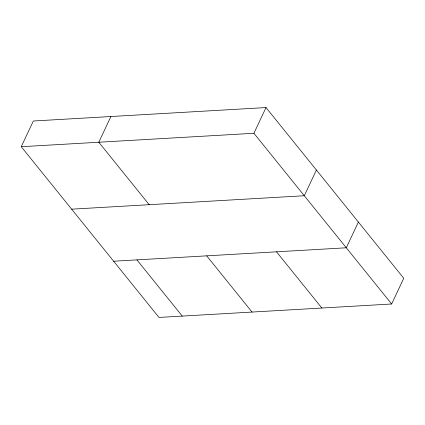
<?xml version="1.0" encoding="UTF-8"?>
<svg xmlns="http://www.w3.org/2000/svg" width="425" height="425" viewBox="0 0 425 425"><rect width="100%" height="100%" fill="white"/><g stroke="black" fill="none" stroke-linecap="round" stroke-linejoin="round"><path stroke-width="0.64" d="M21.25 146.715L33.352 121.003L266.013 107.567L403.75 278.285L391.648 303.997L158.987 317.433L21.25 146.715L253.911 133.28L391.648 303.997M110.904 116.524L98.802 142.237L149.196 204.696M253.911 133.28L266.013 107.567M316.402 170.027L304.305 195.739L71.644 209.174M358.397 222.073L346.295 247.786L113.634 261.221M276.5 251.818L321.853 308.029M206.699 255.845L252.052 312.062M136.903 259.877L182.256 316.088"/></g></svg>
